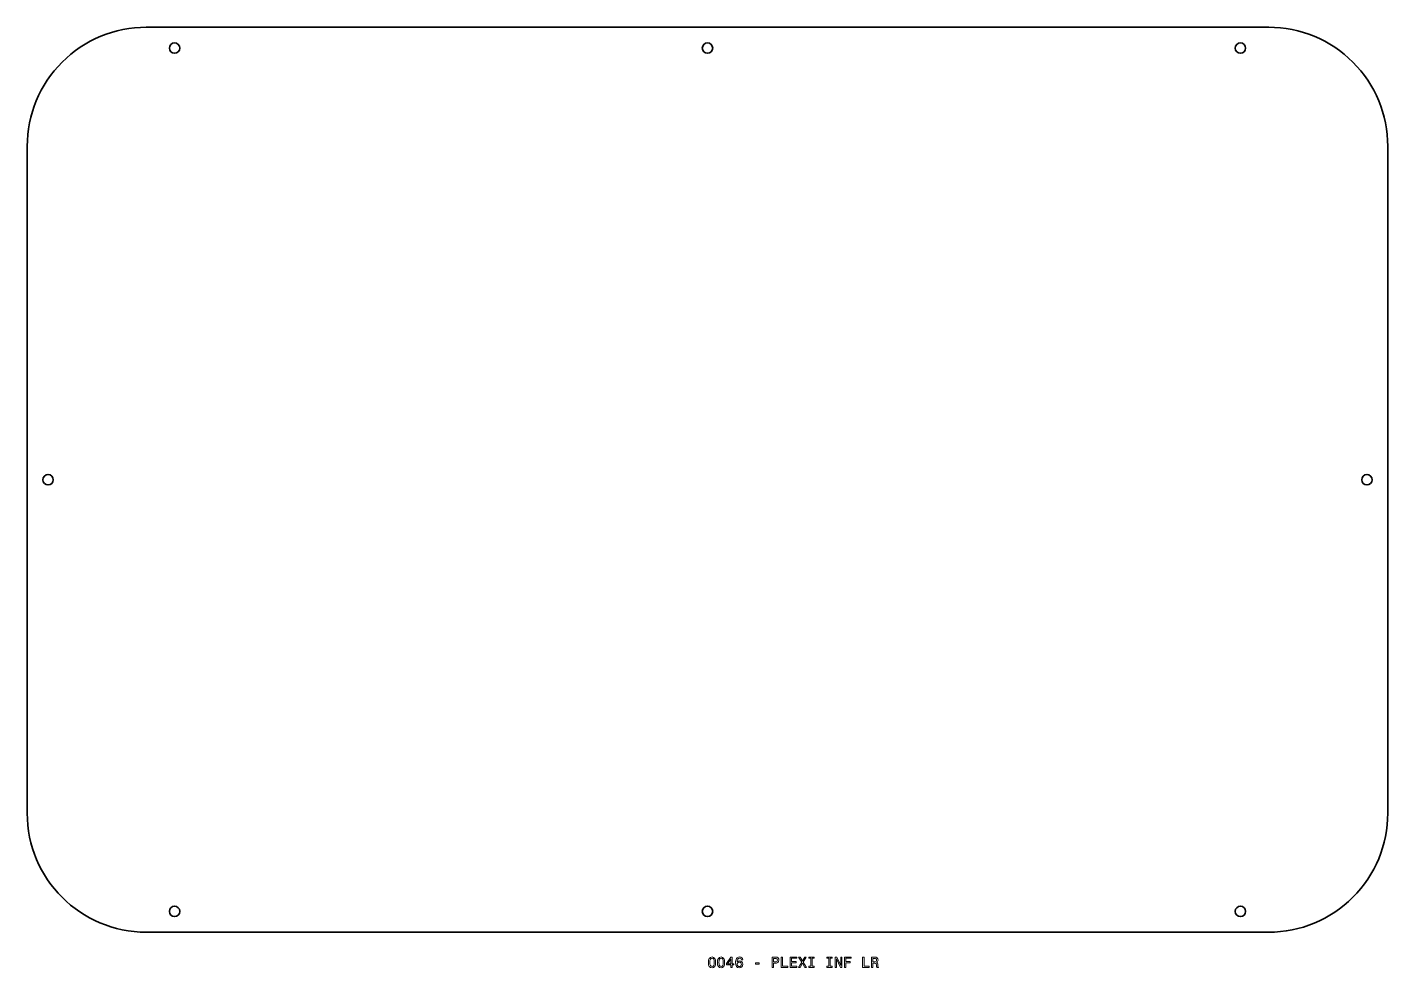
# Model space of a CAD drawing. Extents: x 366 to 823, y 257 to 572.
import ezdxf

# ---------------------------------------------------------------- set-up
doc = ezdxf.new("R2010")
doc.units = 0

msp = doc.modelspace()

# ---------------------------------------------------------------- linework, layer by layer
at = {"color": 7, "lineweight": 35}
for p, q in [((406, 572.5), (783, 572.5)), ((366, 532.5), (366, 308.5)), ((823, 308.5), (823, 532.5)), ((783, 268.5), (406, 268.5))]:
    msp.add_line(p, q, dxfattribs=at)
at = {"color": 7, "lineweight": 13}
for points in [[(594.802612, 258.353027), (594.878235, 257.561249), (595.115295, 256.996399), (595.49353, 256.653473), (596.018005, 256.542511), (596.537476, 256.653473), (596.91571, 256.996399), (597.147705, 257.561249), (597.228394, 258.353027), (597.147705, 259.139771), (597.05188, 259.452454), (596.91571, 259.709656), (596.537476, 260.052582), (596.018005, 260.168579), (595.49353, 260.052582), (595.115295, 259.70462), (594.878235, 259.139771)], [(595.286743, 258.353027), (595.327087, 258.963257), (595.453186, 259.402008), (595.680115, 259.65921), (596.018005, 259.75), (596.350891, 259.65921), (596.57782, 259.402008), (596.703918, 258.963257), (596.744263, 258.353027), (596.703918, 257.737762), (596.57782, 257.298981), (596.350891, 257.041779), (596.018005, 256.956055), (595.680115, 257.041779), (595.453186, 257.298981), (595.327087, 257.737762)], [(597.838623, 258.353027), (597.914246, 257.561249), (598.151306, 256.996399), (598.529541, 256.653473), (599.054016, 256.542511), (599.573486, 256.653473), (599.951721, 256.996399), (600.183716, 257.561249), (600.264404, 258.353027), (600.183716, 259.139771), (600.087891, 259.452454), (599.951721, 259.709656), (599.573486, 260.052582), (599.054016, 260.168579), (598.529541, 260.052582), (598.151306, 259.70462), (597.914246, 259.139771)], [(598.322754, 258.353027), (598.363098, 258.963257), (598.489197, 259.402008), (598.716125, 259.65921), (599.054016, 259.75), (599.386902, 259.65921), (599.613831, 259.402008), (599.739929, 258.963257), (599.780273, 258.353027), (599.739929, 257.737762), (599.613831, 257.298981), (599.386902, 257.041779), (599.054016, 256.956055), (598.716125, 257.041779), (598.489197, 257.298981), (598.363098, 257.737762)], [(602.367432, 256.643372), (602.82135, 256.643372), (602.82135, 257.510803), (603.320618, 257.510803), (603.320618, 257.914276), (602.82135, 257.914276), (602.82135, 260.067719), (602.362366, 260.067719), (600.829224, 257.95462), (600.829224, 257.510803), (602.367432, 257.510803)], [(601.252869, 257.914276), (602.367432, 259.482697), (602.367432, 257.914276)], [(606.336426, 259.200287), (606.240662, 259.608795), (606.018738, 259.911377), (605.675781, 260.103027), (605.231995, 260.168579), (604.934448, 260.13327), (604.677246, 260.037476), (604.450317, 259.881134), (604.258667, 259.65921), (604.107361, 259.381836), (603.996399, 259.043945), (603.925781, 258.645538), (603.90564, 258.196686), (603.986328, 257.48056), (604.233459, 256.96109), (604.631836, 256.648407), (605.176514, 256.542511), (605.66571, 256.63327), (606.038879, 256.870331), (606.281006, 257.24353), (606.366699, 257.71759), (606.281006, 258.196686), (606.049011, 258.56485), (605.690918, 258.796844), (605.247131, 258.877533), (604.768005, 258.776642), (604.409912, 258.489197), (604.485596, 259.043945), (604.646973, 259.442352), (604.894104, 259.679382), (605.237061, 259.760101), (605.489197, 259.719727), (605.680847, 259.613831), (605.806946, 259.437317), (605.872498, 259.200287)], [(605.877502, 257.712524), (605.822021, 257.394806), (605.680847, 257.15274), (605.453918, 256.991364), (605.171448, 256.940918), (604.873901, 256.991364), (604.646973, 257.147705), (604.500732, 257.389771), (604.455322, 257.707489), (604.505737, 258.020172), (604.646973, 258.257202), (604.878967, 258.408508), (605.19165, 258.463989), (605.463989, 258.408508), (605.680847, 258.262238), (605.822021, 258.025208)], [(610.587891, 257.798279), (611.80835, 257.798279), (611.80835, 258.196686), (610.587891, 258.196686)], [(616.206055, 256.643372), (616.670044, 256.643372), (616.670044, 258.121033), (617.184448, 258.121033), (617.703918, 258.14624), (618.117432, 258.322754), (618.384705, 258.66571), (618.475525, 259.134735), (618.404907, 259.568451), (618.203186, 259.886169), (617.8703, 260.07782), (617.416443, 260.143372), (616.206055, 260.143372)], [(617.290344, 259.714691), (617.592957, 259.684448), (617.814819, 259.588623), (617.945984, 259.412109), (617.991333, 259.134735), (617.940918, 258.842224), (617.804749, 258.66571), (617.572754, 258.574921), (617.255066, 258.549713), (616.670044, 258.549713), (616.670044, 259.714691)], [(619.28241, 256.643372), (621.531677, 256.643372), (621.531677, 257.067017), (619.746399, 257.067017), (619.746399, 260.143372), (619.28241, 260.143372)], [(622.283142, 256.643372), (624.502136, 256.643372), (624.502136, 257.067017), (622.747131, 257.067017), (622.747131, 258.252167), (624.310547, 258.252167), (624.310547, 258.670746), (622.747131, 258.670746), (622.747131, 259.719727), (624.461792, 259.719727), (624.461792, 260.143372), (622.283142, 260.143372)], [(625.041809, 256.643372), (625.57135, 256.643372), (626.373169, 258.060516), (627.190186, 256.643372), (627.724792, 256.643372), (626.630371, 258.443817), (627.669312, 260.148407), (627.159912, 260.148407), (626.388306, 258.852295), (625.631836, 260.148407), (625.102295, 260.148407), (626.136169, 258.438751)], [(629.182251, 257.067017), (628.536743, 257.067017), (628.536743, 256.643372), (630.291809, 256.643372), (630.291809, 257.067017), (629.64624, 257.067017), (629.64624, 259.719727), (630.291809, 259.719727), (630.291809, 260.143372), (628.536743, 260.143372), (628.536743, 259.719727), (629.182251, 259.719727)], [(635.254333, 257.067017), (634.608765, 257.067017), (634.608765, 256.643372), (636.363831, 256.643372), (636.363831, 257.067017), (635.718323, 257.067017), (635.718323, 259.719727), (636.363831, 259.719727), (636.363831, 260.143372), (634.608765, 260.143372), (634.608765, 259.719727), (635.254333, 259.719727)], [(637.372498, 256.643372), (637.791077, 256.643372), (637.791077, 259.51297), (639.132568, 256.643372), (639.67218, 256.643372), (639.67218, 260.143372), (639.248535, 260.143372), (639.248535, 257.273773), (637.92218, 260.143372), (637.372498, 260.143372)], [(640.524475, 256.643372), (640.99353, 256.643372), (640.99353, 258.252167), (642.466125, 258.252167), (642.466125, 258.670746), (640.99353, 258.670746), (640.99353, 259.719727), (642.804016, 259.719727), (642.804016, 260.143372), (640.524475, 260.143372)], [(646.606628, 256.643372), (648.855896, 256.643372), (648.855896, 257.067017), (647.070618, 257.067017), (647.070618, 260.143372), (646.606628, 260.143372)], [(649.541748, 256.643372), (650.010803, 256.643372), (650.010803, 258.121033), (650.489929, 258.121033), (650.842957, 258.105896), (651.064819, 258.035309), (651.185852, 257.868866), (651.236328, 257.57132), (651.261536, 257.117432), (651.291748, 256.819885), (651.352295, 256.643372), (651.881836, 256.643372), (651.881836, 256.739197), (651.765869, 256.880402), (651.725525, 257.142639), (651.690186, 257.707489), (651.604431, 258.126068), (651.488464, 258.257202), (651.306885, 258.353027), (651.508667, 258.479095), (651.649841, 258.655609), (651.740601, 258.877533), (651.770874, 259.144806), (651.700256, 259.568451), (651.498535, 259.886169), (651.16571, 260.07782), (650.711792, 260.143372), (649.541748, 260.143372)], [(650.580688, 259.714691), (650.888306, 259.684448), (651.105164, 259.588623), (651.241333, 259.412109), (651.286743, 259.134735), (651.236328, 258.842224), (651.100159, 258.66571), (650.868164, 258.574921), (650.550415, 258.549713), (650.010803, 258.549713), (650.010803, 259.714691)]]:
    msp.add_lwpolyline(points, close=True, dxfattribs=at)
at = {"color": 7, "lineweight": 35}
for centre in [(415.5, 565.5), (594.5, 565.5), (773.5, 565.5), (373, 420.5), (816, 420.5), (415.5, 275.5), (594.5, 275.5), (773.5, 275.5)]:
    msp.add_circle(centre, 1.75, dxfattribs=at)
for centre, start, end in [((406, 532.5), 90.000003, 180.000005), ((783, 532.5), 360, 90.000003), ((406, 308.5), 180.000005, 269.999997), ((783, 308.5), 269.999997, 360)]:
    msp.add_arc(centre, 40, start, end, dxfattribs=at)

doc.saveas('drawing.dxf')
